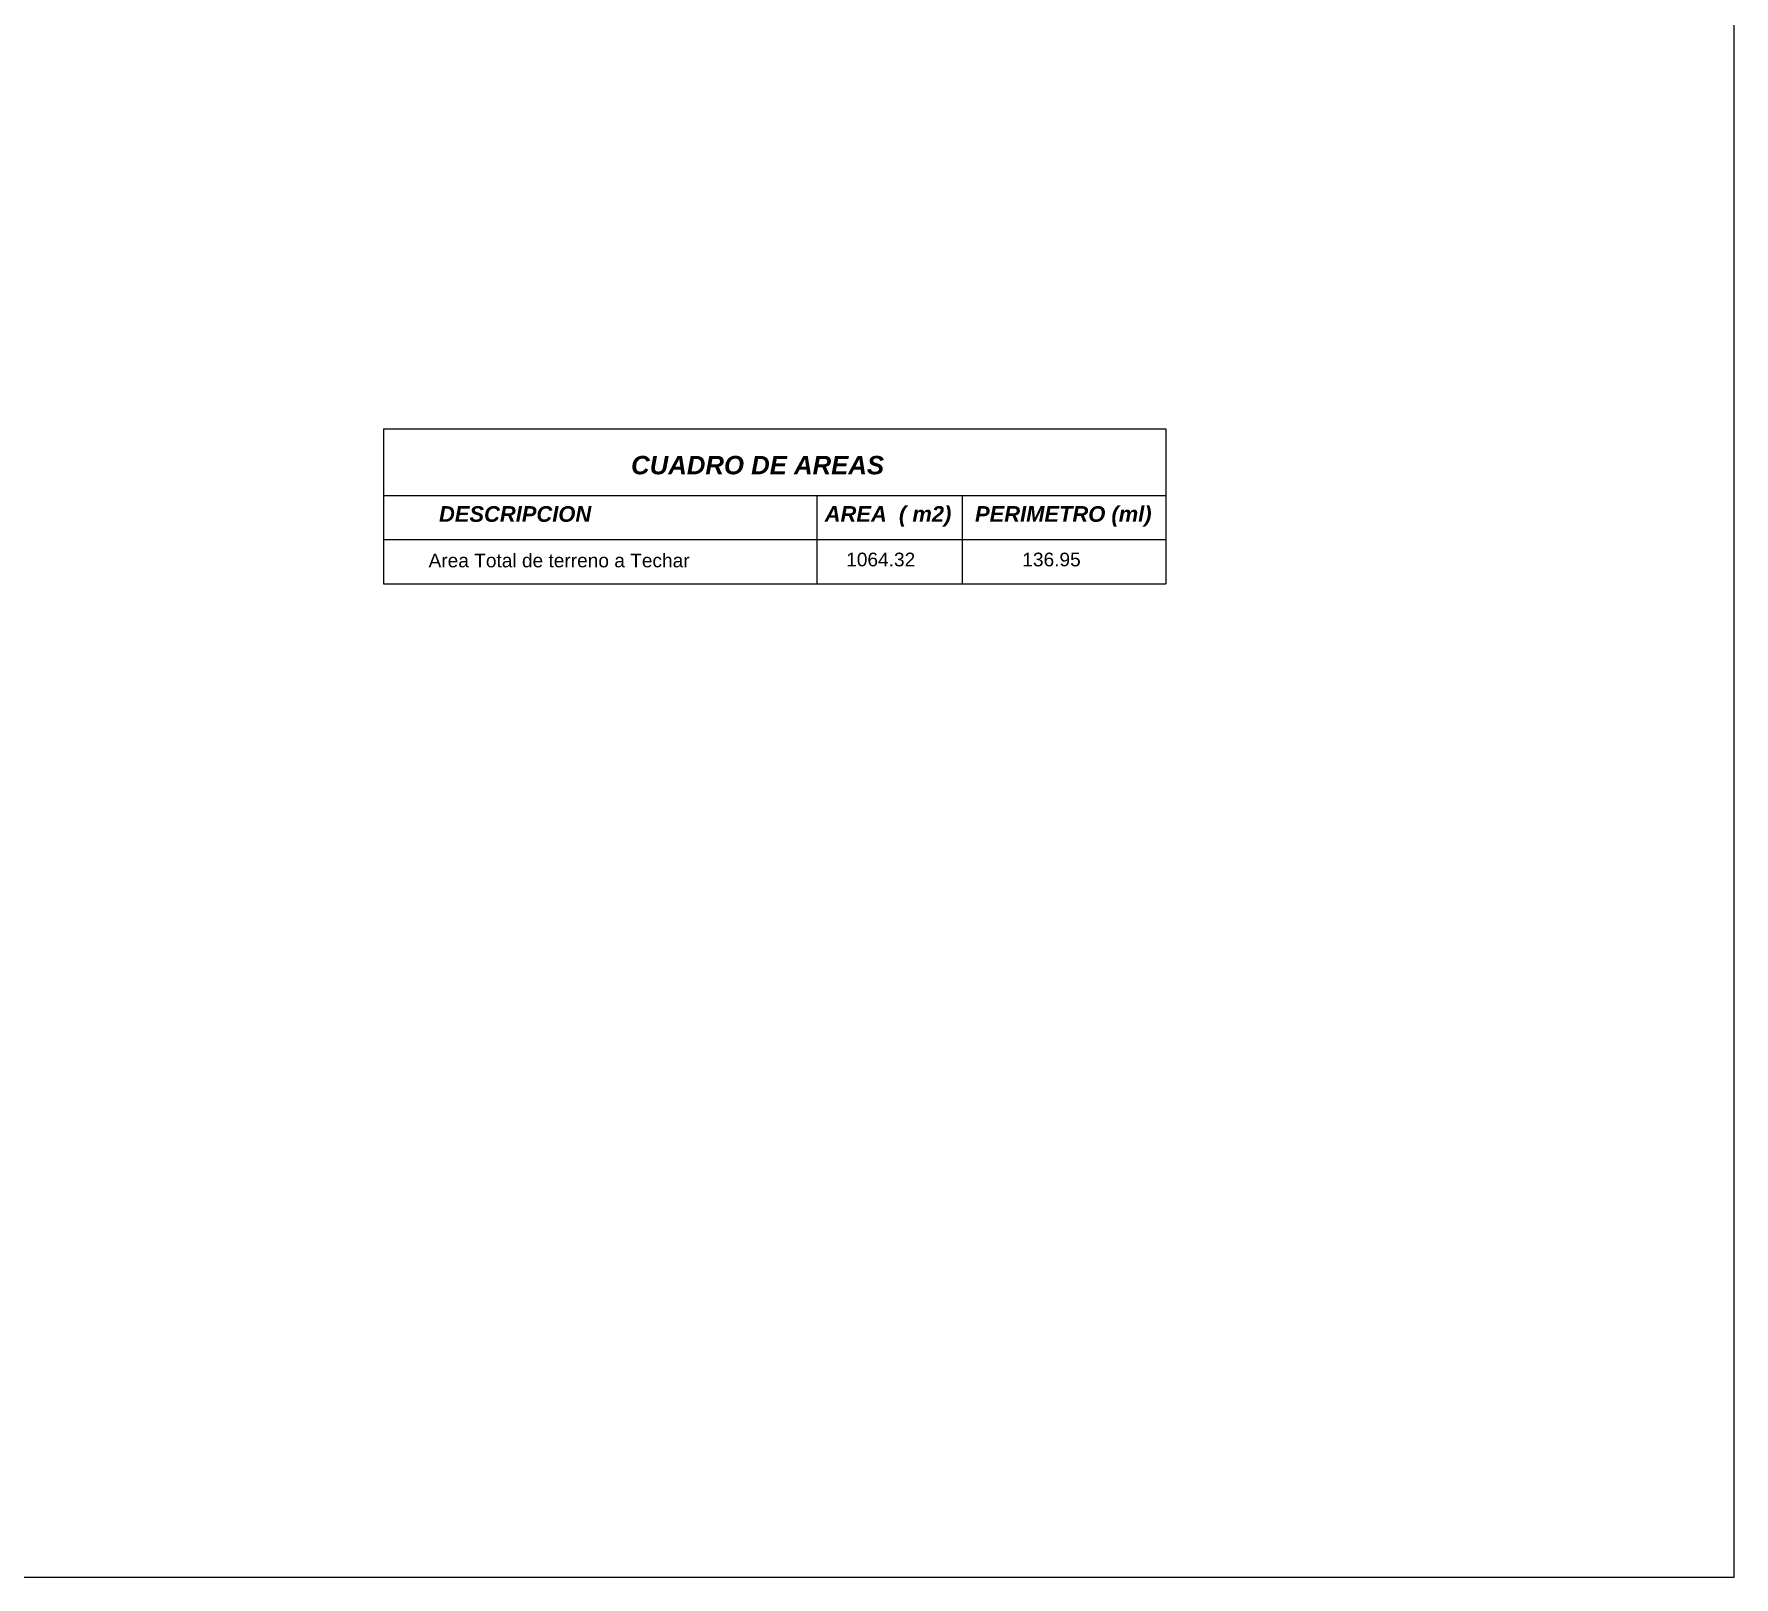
# Model space of a CAD drawing. Header units: metres. Extents: x 766932 to 768173, y 8405668 to 8406206.
# Drawn here: x 768140.45 to 768172.76, y 8406146.19 to 8406175.51 of the extents above; entities that cross this region are included whole.
import ezdxf
from ezdxf.enums import TextEntityAlignment as Align

# ---------------------------------------------------------------- set-up
doc = ezdxf.new("R2010")
doc.units = ezdxf.units.M
doc.layers.add('COTA', color=1, linetype='Continuous', lineweight=9)
doc.layers.add('PLUMA 01', color=31, linetype='Continuous', lineweight=9)
doc.styles.add('WMF-Arial0', font='')
doc.styles.add('WMF-Swis721 Ex BT0', font='swisse.ttf')
doc.styles.get('WMF-Arial0').set_extended_font_data('Arial', italic=True, bold=True)

msp = doc.modelspace()

# ---------------------------------------------------------------- linework, layer by layer
at = {"layer": 'COTA'}
for p, q in [((768147.096, 8406168.009), (768161.96, 8406168.009)), ((768147.096, 8406168.009), (768147.096, 8406165.065)), ((768161.96, 8406168.009), (768161.96, 8406165.065)), ((768147.096, 8406166.739), (768161.96, 8406166.739)), ((768155.329, 8406166.739), (768155.329, 8406165.065)), ((768158.094, 8406166.739), (768158.094, 8406165.065)), ((768147.096, 8406165.902), (768161.96, 8406165.902)), ((768147.096, 8406165.065), (768161.96, 8406165.065)), ((768147.096, 8406165.065), (768161.96, 8406165.065))]:
    msp.add_line(p, q, dxfattribs=at)
at = {"layer": 'PLUMA 01'}
msp.add_lwpolyline([(768072.675, 8406146.188), (768172.76, 8406146.188), (768172.76, 8406205.588), (768072.675, 8406205.588)], close=True, dxfattribs=at)

# ---------------------------------------------------------------- texts
at = {"layer": 'COTA'}
for s, height, style, p in [('CUADRO DE AREAS ', 0.35, 'WMF-Arial0', (768154.271, 8406167.319)), ('DESCRIPCION', 0.29823, 'WMF-Arial0', (768149.595, 8406166.39)), ('AREA  ( m2)', 0.29823, 'WMF-Arial0', (768156.682, 8406166.39)), ('PERIMETRO (ml)', 0.29823, 'WMF-Arial0', (768160.013, 8406166.39)), ('Area Total de terreno a Techar', 0.25975, 'WMF-Swis721 Ex BT0', (768150.431, 8406165.506)), ('1064.32', 0.2598, 'WMF-Swis721 Ex BT0', (768156.543, 8406165.525)), ('136.95', 0.2598, 'WMF-Swis721 Ex BT0', (768159.789, 8406165.525))]:
    msp.add_text(s, height=height, dxfattribs=dict(at, style=style)).set_placement(p, align=Align.MIDDLE_CENTER)

doc.saveas('drawing.dxf')
